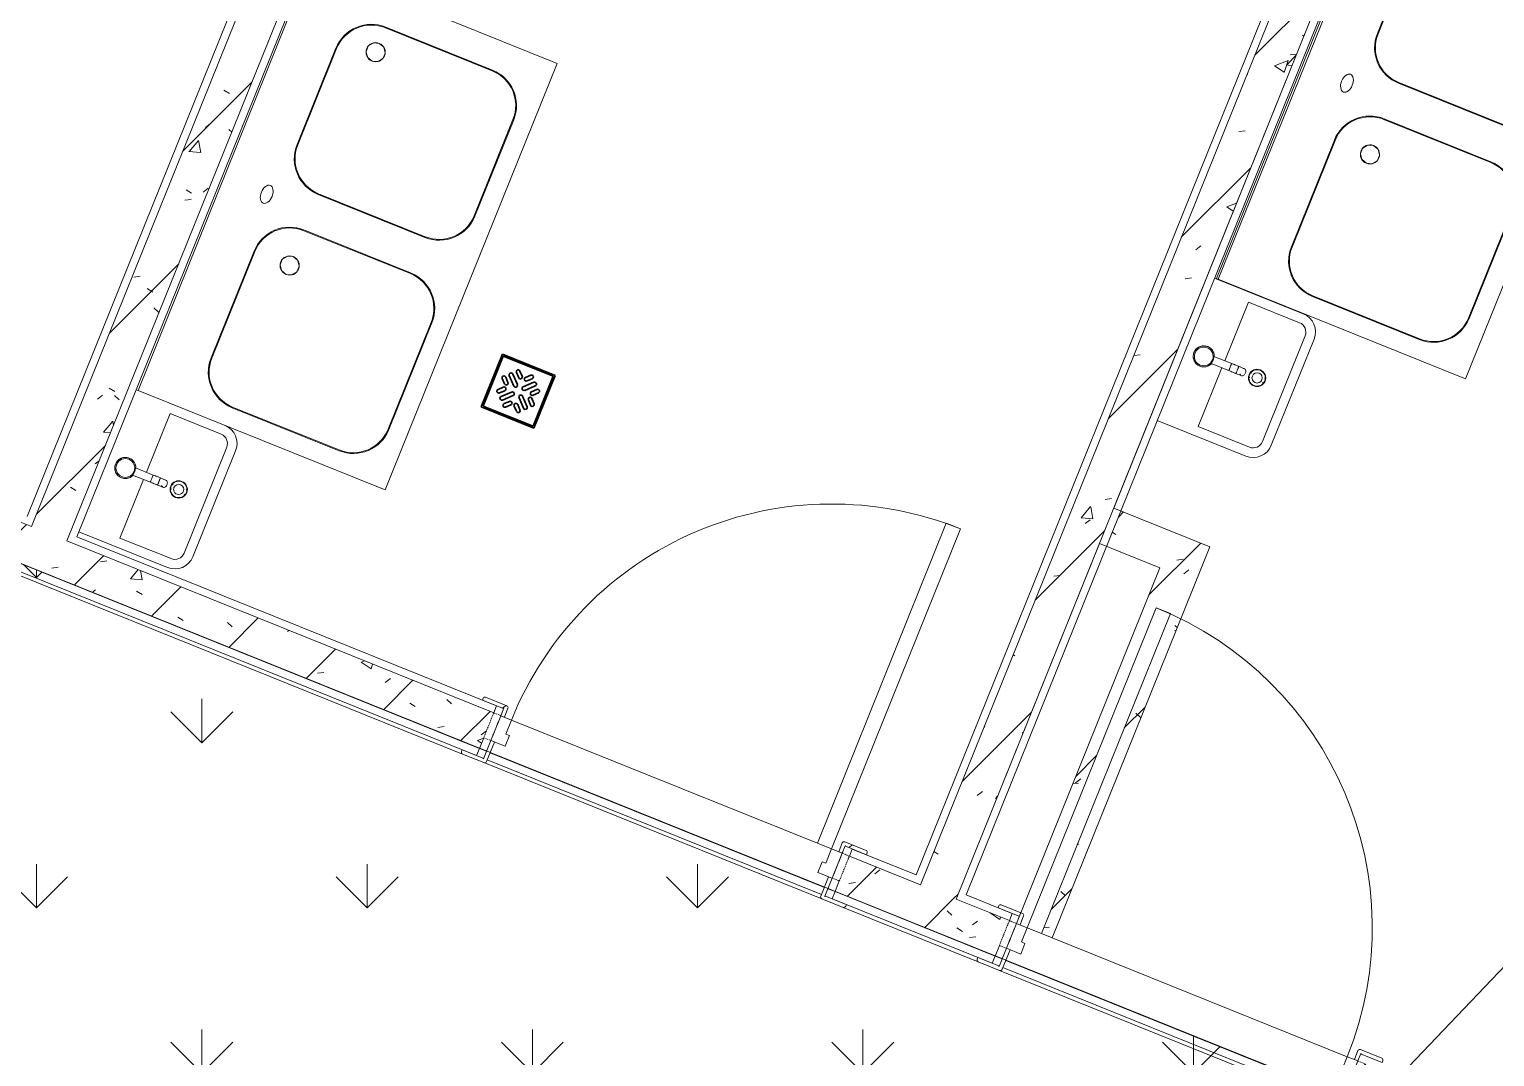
# Model space of a CAD drawing. Header units: millimetres. Extents: x -584918 to 2941280, y 3000189 to 4229862.
# Drawn here: x 214546 to 218368, y 3666660 to 3669340 of the extents above; entities that cross this region are included whole.
import ezdxf

# ---------------------------------------------------------------- set-up
doc = ezdxf.new("R2010")
doc.units = ezdxf.units.MM
doc.linetypes.add('ASVP_Невидимые', pattern=[5, 3, -2])
for name, color, linetype, lineweight in [('Двери', 7, 'Continuous', 0), ('Обобщенные модели', 7, 'Continuous', 0), ('Перекрытие', 7, 'Continuous', 0), ('Сантехника', 7, 'Continuous', 0), ('Стены внутренние', 7, 'Continuous', 0), ('Стены несущие', 7, 'Continuous', 0), ('Стены отделка', 7, 'Continuous', 0), ('экспертиза ДУ пояснения', 6, 'Continuous', 0), ('экспертиза условные обозначения', 1, 'Continuous', 0)]:
    doc.layers.add(name, color=color, linetype=linetype, lineweight=lineweight)
pattern_1 = [(45, (192051.36, 3643581.32), (-141.4214, 141.4214), [])]
pattern_2 = [(50, (192051.36, 3643581.32), (364.368, -31.8783), [38.1, -419.1]), (355, (192051.36, 3643581.3), (-70.486, 382.1133), [30.48, -335.28]), (100.451, (192081.73, 3643578.66), (293.885, 350.2334), [32.38, -356.18]), (46.184, (192051.36, 3643682.9), (542.1585, -84.086), [57.15, -628.65]), (96.636, (192096.54, 3643675.9), (474.805, 494.8554), [48.57, -534.27]), (351.184, (192051.36, 3643682.9), (474.81, 494.85), [45.72, -502.92]), (21, (192102.16, 3643657.52), (303.2285, -204.5305), [38.1, -419.1]), (326, (192102.16, 3643657.5), (123.604, 368.376), [30.48, -335.28]), (71.451, (192127.43, 3643640.47), (426.834, 163.8427), [32.38, -356.18]), (37.5, (192051.36, 3643581.32), (6.17665, 169.11015), [16.764, -314.452, 16.764, -323.596, -336.55]), (37.5, (192051.36, 3643581.32), (6.17665, 169.11015), [-671.576, 16.764, -319.786]), (7.5, (192051.36, 3643581.32), (133.6389, 200.3615), [16.764, -177.292, 16.764, -306.832, -128.27]), (7.5, (192051.36, 3643581.32), (133.6389, 200.3615), [-517.652, 16.764, -111.506]), (327.5, (191938.08, 3643581.32), (271.1818, -11.45836), [16.764, -110.236, 16.764, -379.476, -525.78]), (327.5, (191938.08, 3643581.32), (271.1818, -11.45836), [-523.24, 16.764, -509.016]), (317.5, (191887.28, 3643581.32), (296.2585, 50.8528), [16.764, -148.336, 16.764, -246.38, -373.38]), (317.5, (191887.28, 3643581.32), (296.2585, 50.8528), [-428.244, 16.764, -356.616])]

# ---------------------------------------------------------------- blocks, each defined once
blk = doc.blocks.new('VK_02_Мойка - Рукомойник-V156-АР Этаж 01')
at = {"layer": 'Сантехника', "color": 253, "true_color": 0xaaaaaa}
for p, q in [((-200, 0), (-200, -249)), ((200, -249), (200, 0)), ((-175, -249), (-175, -105)), ((-175, -105), (-9.9, -105)), ((9.9, -105), (175, -105)), ((175, -105), (175, -249)), ((-149, -275), (149, -275)), ((-149, -300), (149, -300))]:
    blk.add_line(p, q, dxfattribs=at)
for centre, radius, start, end in [((-149, -249), 51, 180, 270), ((-149, -249), 26, 180, 270), ((149, -249), 26, 270, 360), ((149, -249), 51, 270, 360)]:
    blk.add_arc(centre, radius, start, end, dxfattribs=at)
blk = doc.blocks.new('МС_03-03_Смеситель_Однокрановый - МС_03-03_Смеситель_Однокрановый-V157-АР Этаж 01')
at = {"layer": 'Сантехника', "color": 253, "true_color": 0xaaaaaa}
for p, q in [((-10, -24.6), (-10, -74.6)), ((10, -74.6), (10, -24.6)), ((-10, -74.6), (-10, -94.6)), ((-10, -74.6), (-10, -80.8)), ((10, -94.6), (10, -74.6)), ((10, -80.8), (10, -74.6)), ((-10, -83.3), (-10, -98.3)), ((-10, -94.6), (-9.9, -94.6)), ((-10, -108.1), (-10, -109.9)), ((10, -98.3), (10, -83.3)), ((10, -109.9), (10, -108.1))]:
    blk.add_line(p, q, dxfattribs=at)
at = {"layer": 'Сантехника', "color": 253, "true_color": 0xaaaaaa, "flags": 128}
for points in [[(-10, -83.3), (-10, -82), (-10, -80.8)], [(-10, -80.8), (-10, -82), (-10, -83.3)], [(9.9, -94.6), (9.5, -94.6), (8.9, -94.6), (8.1, -94.6), (7.1, -94.6), (5.9, -94.6), (4.5, -94.6), (3.1, -94.6), (1.6, -94.6), (0, -94.6), (-1.6, -94.6), (-3.1, -94.6), (-4.5, -94.6), (-5.9, -94.6), (-7.1, -94.6), (-8.1, -94.6), (-8.9, -94.6), (-9.5, -94.6), (-9.9, -94.6), (-10, -94.6)], [(-10, -108.1), (-10, -104.4), (-10, -98.3)], [(-10, -98.3), (-10, -104.4), (-10, -108.1)], [(-7, -104.8), (-8.1, -105.7), (-9.1, -107), (-9.8, -108.4), (-10, -109.9)], [(-10, -109.9), (-9.8, -111.5), (-9.1, -112.9), (-8.1, -114.2), (-6.7, -115.3), (-5, -116.2), (-3.1, -116.8), (-1, -117.2), (1, -117.2), (3.1, -116.8), (5, -116.2), (6.7, -115.3), (8.1, -114.2), (9.1, -112.9), (9.8, -111.5), (10, -109.9)], [(10, -109.9), (9.8, -108.4), (9.1, -107)], [(10, -80.8), (10, -82), (10, -83.3)], [(10, -83.3), (10, -82), (10, -80.8)], [(10, -98.3), (10, -104.4), (10, -108.1)], [(10, -108.1), (10, -104.4), (10, -98.3)]]:
    blk.add_lwpolyline(points, dxfattribs=at)
at = {"layer": 'Сантехника', "color": 253, "true_color": 0xaaaaaa}
for radius, start, end in [(27.5, 360, 180), (27.5, 165, 180), (27.5, 180, 248.3704), (27.5, 180, 198.023), (27.5, 143.312, 156.6878), (24.5, 360, 180), (24.5, 180, 360), (27.5, 101.9769, 138.0229), (27.5, 83.3119, 96.6877), (27.5, 41.9768, 78.0228), (27.5, 23.3117, 36.6875), (27.5, 0, 18.0226), (27.5, 203.3122, 216.688), (27.5, 221.9771, 248.4991), (27.5, 291.6291, 360), (27.5, 291.5009, 318.0232), (27.5, 323.3125, 336.6883), (27.5, 345, 360)]:
    blk.add_arc((0, 0), radius, start, end, dxfattribs=at)
for points, knots in [([(10, -24.6), (9.8, -24.6), (9.5, -24.6), (9, -24.7), (8.6, -24.8), (8.4, -24.9), (8, -25), (7.4, -25.1), (6.7, -25.3), (6.2, -25.4), (5.9, -25.4), (5.4, -25.5), (4.7, -25.6), (3.7, -25.8), (2.6, -25.9), (0.8, -26), (-0.8, -26), (-2.5, -25.9), (-3.5, -25.8), (-4.4, -25.7), (-5, -25.6), (-5.5, -25.5), (-5.9, -25.4), (-6.2, -25.4), (-6.4, -25.3), (-6.6, -25.3), (-7, -25.2), (-7.5, -25.1), (-8, -25), (-8.3, -24.9), (-8.6, -24.8), (-8.8, -24.8), (-9.1, -24.7), (-9.4, -24.6), (-9.7, -24.6), (-9.9, -24.6), (-10, -24.6)], [-1, -1, -1, -1, -0.958333, -0.916667, -0.895833, -0.885417, -0.875, -0.833333, -0.791667, -0.78125, -0.770833, -0.75, -0.708333, -0.666667, -0.611111, -0.555556, -0.444444, -0.388889, -0.333333, -0.305556, -0.277778, -0.25, -0.236111, -0.222222, -0.215278, -0.208333, -0.194444, -0.166667, -0.138889, -0.125, -0.111111, -0.097222, -0.083333, -0.055556, -0.027778, 0, 0, 0, 0]), ([(-9.9, -74.6), (-9.8, -74.6), (-9.5, -74.5), (-8.9, -74.5), (-8.1, -74.4), (-7.1, -74.4), (-5.5, -74.3), (-2.2, -74.2), (3.3, -74.2), (7.7, -74.4), (9.4, -74.5), (9.8, -74.6), (9.9, -74.6)], [0.05, 0.05, 0.05, 0.05, 0.1, 0.15, 0.2, 0.25, 0.3, 0.4, 0.6, 0.8, 0.9, 0.95, 0.95, 0.95, 0.95])]:
    blk.add_open_spline(points, degree=3, knots=knots, dxfattribs=at)
blk = doc.blocks.new('МС_03-04_Сифон_Бутылочный - Для умывальника_Гофрированный выпуск_DN1-V158-АР Этаж 01')
at = {"layer": 'Сантехника', "color": 253, "true_color": 0xaaaaaa}
for radius, start, end in [(22.5, 0, 180), (22.5, 180, 0), (21.5, 0, 180), (21.5, 180, 0), (20, 158.285, 164.9916), (13.3, 0, 180), (13.3, 180, 0), (20, 15.0084, 21.715), (20, 196.833, 201.715), (20, 338.285, 344.9916)]:
    blk.add_arc((0, 0), radius, start, end, dxfattribs=at)
blk = doc.blocks.new('VK_02_Мойка - Рукомойник-V159-АР Этаж 01')
at = {"layer": 'Сантехника', "color": 253, "true_color": 0xaaaaaa}
for p, q in [((-200, 0), (-200, -249)), ((-175, -249), (-175, -105)), ((-175, -105), (-9.9, -105)), ((9.9, -105), (175, -105)), ((175, -105), (175, -249)), ((-149, -275), (149, -275)), ((-149, -300), (149, -300))]:
    blk.add_line(p, q, dxfattribs=at)
for centre, radius, start, end in [((-149, -249), 51, 180, 270), ((-149, -249), 26, 180, 270), ((149, -249), 26, 270, 360), ((149, -249), 51, 270, 360)]:
    blk.add_arc(centre, radius, start, end, dxfattribs=at)
blk = doc.blocks.new('МС_03-03_Смеситель_Однокрановый - МС_03-03_Смеситель_Однокрановый-V160-АР Этаж 01')
at = {"layer": 'Сантехника', "color": 253, "true_color": 0xaaaaaa}
for p, q in [((-10, -24.6), (-10, -74.6)), ((10, -74.6), (10, -24.6)), ((-10, -74.6), (-10, -94.6)), ((-10, -74.6), (-10, -80.8)), ((10, -94.6), (10, -74.6)), ((10, -80.8), (10, -74.6)), ((-10, -83.3), (-10, -98.3)), ((-10, -94.6), (-9.9, -94.6)), ((-10, -108.1), (-10, -109.9)), ((10, -98.3), (10, -83.3)), ((10, -109.9), (10, -108.1))]:
    blk.add_line(p, q, dxfattribs=at)
at = {"layer": 'Сантехника', "color": 253, "true_color": 0xaaaaaa, "flags": 128}
for points in [[(-10, -83.3), (-10, -82), (-10, -80.8)], [(-10, -80.8), (-10, -82), (-10, -83.3)], [(9.9, -94.6), (9.5, -94.6), (8.9, -94.6), (8.1, -94.6), (7.1, -94.6), (5.9, -94.6), (4.5, -94.6), (3.1, -94.6), (1.6, -94.6), (0, -94.6), (-1.6, -94.6), (-3.1, -94.6), (-4.5, -94.6), (-5.9, -94.6), (-7.1, -94.6), (-8.1, -94.6), (-8.9, -94.6), (-9.5, -94.6), (-9.9, -94.6), (-10, -94.6)], [(-10, -108.1), (-10, -104.4), (-10, -98.3)], [(-10, -98.3), (-10, -104.4), (-10, -108.1)], [(-7, -104.8), (-8.1, -105.7), (-9.1, -107), (-9.8, -108.4), (-10, -109.9)], [(-10, -109.9), (-9.8, -111.5), (-9.1, -112.9), (-8.1, -114.2), (-6.7, -115.3), (-5, -116.2), (-3.1, -116.8), (-1, -117.2), (1, -117.2), (3.1, -116.8), (5, -116.2), (6.7, -115.3), (8.1, -114.2), (9.1, -112.9), (9.8, -111.5), (10, -109.9)], [(10, -109.9), (9.8, -108.4), (9.1, -107)], [(10, -80.8), (10, -82), (10, -83.3)], [(10, -83.3), (10, -82), (10, -80.8)], [(10, -98.3), (10, -104.4), (10, -108.1)], [(10, -108.1), (10, -104.4), (10, -98.3)]]:
    blk.add_lwpolyline(points, dxfattribs=at)
at = {"layer": 'Сантехника', "color": 253, "true_color": 0xaaaaaa}
for radius, start, end in [(27.5, 360, 180), (27.5, 165, 180), (27.5, 180, 248.3704), (27.5, 180, 198.023), (27.5, 143.312, 156.6878), (24.5, 360, 180), (24.5, 180, 360), (27.5, 101.9769, 138.0229), (27.5, 83.3119, 96.6877), (27.5, 41.9768, 78.0228), (27.5, 23.3117, 36.6875), (27.5, 0, 18.0226), (27.5, 203.3122, 216.688), (27.5, 221.9771, 248.4991), (27.5, 291.6291, 360), (27.5, 291.5009, 318.0232), (27.5, 323.3125, 336.6883), (27.5, 345, 360)]:
    blk.add_arc((0, 0), radius, start, end, dxfattribs=at)
for points, knots in [([(10, -24.6), (9.8, -24.6), (9.5, -24.6), (9, -24.7), (8.6, -24.8), (8.4, -24.9), (8, -25), (7.4, -25.1), (6.7, -25.3), (6.2, -25.4), (5.9, -25.4), (5.4, -25.5), (4.7, -25.6), (3.7, -25.8), (2.6, -25.9), (0.8, -26), (-0.8, -26), (-2.5, -25.9), (-3.5, -25.8), (-4.4, -25.7), (-5, -25.6), (-5.5, -25.5), (-5.9, -25.4), (-6.2, -25.4), (-6.4, -25.3), (-6.6, -25.3), (-7, -25.2), (-7.5, -25.1), (-8, -25), (-8.3, -24.9), (-8.6, -24.8), (-8.8, -24.8), (-9.1, -24.7), (-9.4, -24.6), (-9.7, -24.6), (-9.9, -24.6), (-10, -24.6)], [-1, -1, -1, -1, -0.958333, -0.916667, -0.895833, -0.885417, -0.875, -0.833333, -0.791667, -0.78125, -0.770833, -0.75, -0.708333, -0.666667, -0.611111, -0.555556, -0.444444, -0.388889, -0.333333, -0.305556, -0.277778, -0.25, -0.236111, -0.222222, -0.215278, -0.208333, -0.194444, -0.166667, -0.138889, -0.125, -0.111111, -0.097222, -0.083333, -0.055556, -0.027778, 0, 0, 0, 0]), ([(-9.9, -74.6), (-9.8, -74.6), (-9.5, -74.5), (-8.9, -74.5), (-8.1, -74.4), (-7.1, -74.4), (-5.5, -74.3), (-2.2, -74.2), (3.3, -74.2), (7.7, -74.4), (9.4, -74.5), (9.8, -74.6), (9.9, -74.6)], [0.05, 0.05, 0.05, 0.05, 0.1, 0.15, 0.2, 0.25, 0.3, 0.4, 0.6, 0.8, 0.9, 0.95, 0.95, 0.95, 0.95])]:
    blk.add_open_spline(points, degree=3, knots=knots, dxfattribs=at)
blk = doc.blocks.new('МС_03-04_Сифон_Бутылочный - Для умывальника_Гофрированный выпуск_DN1-V161-АР Этаж 01')
at = {"layer": 'Сантехника', "color": 253, "true_color": 0xaaaaaa}
for radius, start, end in [(22.5, 0, 180), (22.5, 180, 0), (21.5, 36, 180), (21.5, 180, 0), (20, 158.285, 164.9916), (13.3, 45, 180), (13.3, 180, 0), (13.3, 0, 41.5628), (21.5, 0, 33.8978), (20, 15.0084, 21.715), (20, 195.0084, 201.715), (20, 338.285, 344.9916)]:
    blk.add_arc((0, 0), radius, start, end, dxfattribs=at)
blk = doc.blocks.new('VM_Ванная моечная 2-секционная - ГхШ 700х1200-V184-АР Этаж 01')
at = {"layer": 'Сантехника'}
for p, q in [((-600, 0), (600, 0)), ((-600, -5), (-600, 0)), ((600, 0), (600, -5)), ((-600, -5), (-600, -700)), ((-600, -5), (600, -5)), ((600, -700), (600, -5)), ((-450, -150), (-150, -150)), ((-450, -152), (-150, -152)), ((150, -150), (420.7, -150)), ((150, -152), (420.7, -152)), ((-550, -550), (-550, -250)), ((-548, -550), (-548, -250)), ((-52, -250), (-52, -550)), ((-50, -250), (-50, -550)), ((50, -550), (50, -250)), ((52, -550), (52, -250)), ((518.7, -250), (518.7, -550)), ((520.7, -250), (520.7, -550)), ((-150, -648), (-450, -648)), ((420.7, -648), (150, -648)), ((-150, -650), (-450, -650)), ((420.7, -650), (150, -650)), ((-600, -700), (600, -700))]:
    blk.add_line(p, q, dxfattribs=at)
at = {"layer": 'Сантехника', "color": 253, "true_color": 0xaaaaaa}
for p, q in [((-169.6, -234.9), (-158.2, -226.6)), ((-157.4, -226.2), (-142.6, -226.2)), ((-141.8, -226.6), (-130.4, -234.9)), ((430.8, -234.5), (441.8, -226.6)), ((442.6, -226.2), (457.4, -226.2)), ((458.2, -226.6), (469.6, -234.9)), ((-175, -250), (-170.4, -235.9)), ((-170.4, -264.1), (-175, -250)), ((-158.2, -273.4), (-169.6, -265.1)), ((-130.4, -265.1), (-141.8, -273.4)), ((-129.6, -235.9), (-125, -250)), ((-125, -250), (-129.6, -264.1)), ((425, -250), (429.6, -235.9)), ((429.6, -264.1), (425, -250)), ((441.8, -273.4), (430.4, -265.1)), ((469.6, -265.1), (458.2, -273.4)), ((470.4, -235.9), (475, -250)), ((475, -250), (470.4, -264.1)), ((-142.6, -273.8), (-157.4, -273.8)), ((457.4, -273.8), (442.6, -273.8))]:
    blk.add_line(p, q, dxfattribs=at)
at = {"layer": 'Сантехника', "flags": 128}
for points in [[(-25, -125), (-24.5, -122.1), (-23.1, -119.3), (-20.8, -116.7), (-17.7, -114.4), (-13.9, -112.5), (-9.6, -111.1), (-4.9, -110.3), (0, -110), (4.9, -110.3), (9.6, -111.1), (13.9, -112.5), (17.7, -114.4), (20.8, -116.7), (23.1, -119.3), (24.5, -122.1), (25, -125)], [(25, -125), (24.5, -127.9), (23.1, -130.7), (20.8, -133.3), (17.7, -135.6), (13.9, -137.5), (9.6, -138.9), (4.9, -139.7), (0, -140), (-4.9, -139.7), (-9.6, -138.9), (-13.9, -137.5), (-17.7, -135.6), (-20.8, -133.3), (-23.1, -130.7), (-24.5, -127.9), (-25, -125)]]:
    blk.add_lwpolyline(points, dxfattribs=at)
at = {"layer": 'Сантехника'}
for centre, radius, start, end in [((-450, -250), 100, 90, 180), ((-450, -250), 98, 90, 180), ((-150, -250), 100, 360, 90), ((-150, -250), 98, 0, 90), ((150, -250), 100, 90, 180), ((150, -250), 98, 90, 180), ((420.7, -250), 100, 0, 90), ((420.7, -250), 98, 0, 90), ((-150, -250), 25, 0, 180), ((450, -250), 25, 0, 180), ((-150, -250), 25, 180, 360), ((450, -250), 25, 180, 360), ((-450, -550), 100, 180, 270), ((-450, -550), 98, 180, 270), ((-150, -550), 98, 270, 0), ((-150, -550), 100, 270, 0), ((150, -550), 100, 180, 270), ((150, -550), 98, 180, 270), ((420.7, -550), 100, 270, 0), ((420.7, -550), 98, 270, 0)]:
    blk.add_arc(centre, radius, start, end, dxfattribs=at)
blk = doc.blocks.new('VM_Ванная моечная 2-секционная - ГхШ 700х1200-V185-АР Этаж 01')
at = {"layer": 'Сантехника'}
for p, q in [((-600, -5), (-600, 0)), ((600, 0), (600, -5)), ((-600, -5), (-600, -700)), ((-600, -5), (600, -5)), ((600, -700), (600, -5)), ((-450, -150), (-150, -150)), ((-450, -152), (-150, -152)), ((150, -150), (420.7, -150)), ((150, -152), (420.7, -152)), ((-550, -550), (-550, -250)), ((-548, -550), (-548, -250)), ((-52, -250), (-52, -550)), ((-50, -250), (-50, -550)), ((50, -550), (50, -250)), ((52, -550), (52, -250)), ((518.7, -250), (518.7, -550)), ((520.7, -250), (520.7, -550)), ((-150, -648), (-450, -648)), ((420.7, -648), (150, -648)), ((-150, -650), (-450, -650)), ((420.7, -650), (150, -650)), ((-600, -700), (600, -700))]:
    blk.add_line(p, q, dxfattribs=at)
at = {"layer": 'Сантехника', "color": 253, "true_color": 0xaaaaaa}
for p, q in [((-169.6, -234.9), (-158.2, -226.6)), ((-157.4, -226.2), (-142.6, -226.2)), ((-141.8, -226.6), (-130.4, -234.9)), ((430.4, -234.9), (441.8, -226.6)), ((442.6, -226.2), (457.4, -226.2)), ((458.2, -226.6), (469.6, -234.9)), ((-175, -250), (-170.4, -235.9)), ((-170.4, -264.1), (-175, -250)), ((-158.2, -273.4), (-169.6, -265.1)), ((-130.4, -265.1), (-141.8, -273.4)), ((-129.6, -235.9), (-125, -250)), ((-125, -250), (-129.6, -264.1)), ((425, -250), (429.6, -235.9)), ((429.6, -264.1), (425, -250)), ((441.8, -273.4), (430.4, -265.1)), ((469.6, -265.1), (458.2, -273.4)), ((470.4, -235.9), (475, -250)), ((475, -250), (470.4, -264.1)), ((-142.6, -273.8), (-157.4, -273.8)), ((457.4, -273.8), (442.6, -273.8))]:
    blk.add_line(p, q, dxfattribs=at)
at = {"layer": 'Сантехника', "flags": 128}
for points in [[(-25, -125), (-24.5, -122.1), (-23.1, -119.3), (-20.8, -116.7), (-17.7, -114.4), (-13.9, -112.5), (-9.6, -111.1), (-4.9, -110.3), (0, -110), (4.9, -110.3), (9.6, -111.1), (13.9, -112.5), (17.7, -114.4), (20.8, -116.7), (23.1, -119.3), (24.5, -122.1), (25, -125)], [(25, -125), (24.5, -127.9), (23.1, -130.7), (20.8, -133.3), (17.7, -135.6), (13.9, -137.5), (9.6, -138.9), (4.9, -139.7), (0, -140), (-4.9, -139.7), (-9.6, -138.9), (-13.9, -137.5), (-17.7, -135.6), (-20.8, -133.3), (-23.1, -130.7), (-24.5, -127.9), (-25, -125)]]:
    blk.add_lwpolyline(points, dxfattribs=at)
at = {"layer": 'Сантехника'}
for centre, radius, start, end in [((-450, -250), 100, 90, 180), ((-450, -250), 98, 90, 180), ((-150, -250), 100, 360, 90), ((-150, -250), 98, 0, 90), ((150, -250), 100, 90, 180), ((150, -250), 98, 90, 180), ((420.7, -250), 100, 0, 90), ((420.7, -250), 98, 0, 90), ((-150, -250), 25, 0, 180), ((450, -250), 25, 0, 180), ((-150, -250), 25, 180, 360), ((450, -250), 25, 180, 360), ((-450, -550), 100, 180, 270), ((-450, -550), 98, 180, 270), ((-150, -550), 98, 270, 0), ((-150, -550), 100, 270, 0), ((150, -550), 100, 180, 270), ((150, -550), 98, 180, 270), ((420.7, -550), 100, 270, 0), ((420.7, -550), 98, 270, 0)]:
    blk.add_arc(centre, radius, start, end, dxfattribs=at)
blk = doc.blocks.new('ADSK_Трап_ПП_Вертикальный - DN50-V195-АР Этаж 01')
at = {"layer": 'Сантехника', "lineweight": 30}
for p, q in [((74, 74), (-74, 74)), ((-74, 74), (-74, -74)), ((-70, 70), (70, 70)), ((-70, -70), (-70, 70)), ((-22.4, 43.4), (-11.8, 32.8)), ((-15.4, 50.5), (-4.7, 39.9)), ((14.9, 51), (4.3, 40.4)), ((22, 43.9), (11.4, 33.3)), ((70, 70), (70, -70)), ((74, -74), (74, 74)), ((-51, 14.9), (-40.4, 4.3)), ((-43.9, 22), (-33.3, 11.4)), ((-15.5, 8), (-36.7, 29.2)), ((-8.4, 15), (-29.6, 36.2)), ((8, 15.5), (29.2, 36.7)), ((15, 8.4), (36.2, 29.6)), ((43.4, 22.4), (32.8, 11.8)), ((50.5, 15.4), (39.9, 4.7)), ((-50.5, -15.4), (-39.9, -4.7)), ((-43.4, -22.4), (-32.8, -11.8)), ((-15, -8.4), (-36.2, -29.6)), ((-8, -15.5), (-29.2, -36.7)), ((-22, -43.9), (-11.4, -33.3)), ((8.4, -15), (29.6, -36.2)), ((22.4, -43.4), (11.8, -32.8)), ((15.5, -8), (36.7, -29.2)), ((43.9, -22), (33.3, -11.4)), ((51, -14.9), (40.4, -4.3)), ((-74, -74), (74, -74)), ((70, -70), (-70, -70)), ((-14.9, -51), (-4.3, -40.4)), ((15.4, -50.5), (4.7, -39.9))]:
    blk.add_line(p, q, dxfattribs=at)
for centre, radius, start, end in [((-18.9, 47), 5, 45, 225), ((-8.3, 36.4), 5, 225, 45), ((7.8, 36.8), 5, 135, 315), ((18.4, 47.4), 5, 315, 135), ((-47.4, 18.4), 5, 45, 225), ((-36.8, 7.8), 5, 225, 45), ((-33.2, 32.7), 4.99, 45, 225), ((-12, 11.5), 4.99, 225, 45), ((11.5, 12), 4.99, 135, 315), ((32.7, 33.2), 4.99, 315, 135), ((36.4, 8.3), 5, 135, 315), ((47, 18.9), 5, 315, 135), ((-47, -18.9), 5, 135, 315), ((-36.4, -8.3), 5, 315, 135), ((-32.7, -33.2), 4.99, 135, 315), ((-11.5, -12), 4.99, 315, 135), ((-7.8, -36.8), 5, 315, 135), ((8.3, -36.4), 5, 45, 225), ((12, -11.5), 4.99, 45, 225), ((33.2, -32.7), 4.99, 225, 45), ((36.8, -7.8), 5, 45, 225), ((47.4, -18.4), 5, 225, 45), ((-18.4, -47.4), 5, 135, 315), ((18.9, -47), 5, 225, 45)]:
    blk.add_arc(centre, radius, start, end, dxfattribs=at)
blk = doc.blocks.new('ВК_Домодедово_rvt-1-АР Этаж 01')
at = {"layer": 'Сантехника', "color": 253, "lineweight": 9, "true_color": 0xaaaaaa}
for name, p, rotation in [('VM_Ванная моечная 2-секционная - ГхШ 700х1200-V184-АР Этаж 01', (25815.4, 25665.1), 68.05130091645731), ('VM_Ванная моечная 2-секционная - ГхШ 700х1200-V185-АР Этаж 01', (22997.8, 25375.2), 68.05130091645731), ('VK_02_Мойка - Рукомойник-V156-АР Этаж 01', (25511.4, 24924.2), 68.05130091645765), ('МС_03-03_Смеситель_Однокрановый - МС_03-03_Смеситель_Однокрановый-V157-АР Этаж 01', (25557.8, 24905.5), 68.05130091645765), ('ADSK_Трап_ПП_Вертикальный - DN50-V195-АР Этаж 01', (23769.7, 24814.8), 338.0499999999996), ('МС_03-04_Сифон_Бутылочный - Для умывальника_Гофрированный выпуск_DN1-V158-АР Этаж 01', (25696.9, 24849.4), 158.0513009164576), ('VK_02_Мойка - Рукомойник-V159-АР Этаж 01', (22698.8, 24633.2), 68.05130091645765), ('МС_03-03_Смеситель_Однокрановый - МС_03-03_Смеситель_Однокрановый-V160-АР Этаж 01', (22745.1, 24614.5), 68.05130091645765), ('МС_03-04_Сифон_Бутылочный - Для умывальника_Гофрированный выпуск_DN1-V161-АР Этаж 01', (22884.3, 24558.5), 158.0513009164576)]:
    blk.add_blockref(name, p, dxfattribs=dict(at, rotation=rotation))
blk = doc.blocks.new('ASVP_ДверьДеревянная_1 полотно - Входная_внутр_ 900х2000h_полотно_ Г Л _850 в свету_-7521735-АР Этаж 01')
at = {"layer": 'Двери', "lineweight": 18}
for p, q in [((450, 950), (410, 950)), ((410, 950), (410, 50)), ((450, 50), (450, 950)), ((-450, 50), (-480, 50)), ((-480, 50), (-480, -20)), ((-450, 10), (-450, 50)), ((410, 50), (450, 50)), ((480, 50), (450, 50)), ((450, 50), (450, 10)), ((480, -20), (480, 50)), ((-440, 10), (-450, 10)), ((-440, -20), (-440, 10)), ((450, 10), (440, 10)), ((440, 10), (440, -20)), ((-480, -20), (-440, -20)), ((440, -20), (480, -20))]:
    blk.add_line(p, q, dxfattribs=at)
at = {"layer": 'Двери', "linetype": 'ASVP_Невидимые', "lineweight": 18}
for p, q in [((-480, 50), (-500, 50)), ((-500, 50), (-500, -20)), ((-480, -20), (-480, 50)), ((500, 50), (480, 50)), ((480, 50), (480, -20)), ((500, -20), (500, 50)), ((-500, -20), (-480, -20)), ((480, -20), (500, -20))]:
    blk.add_line(p, q, dxfattribs=at)
at = {"layer": 'Двери'}
blk.add_arc((450, 50), 900, 90, 180, dxfattribs=at)
blk = doc.blocks.new('ASVP_НАЛИЧНИК МДФ_Двери - Наличник дверной МДФ-V44-АР Этаж 01')
at = {"layer": 'Обобщенные модели'}
for p, q in [((-480, 50), (-480, -1)), ((-470, -5), (-470, 50)), ((470, 50), (470, -5)), ((480, -1), (480, 50)), ((-481, 0), (-540, 0)), ((-540, 0), (-540, -5)), ((-481, -1), (-481, 0)), ((540, 0), (481, 0)), ((481, 0), (481, -1)), ((540, -5), (540, 0)), ((-535, -10), (-475, -10)), ((-480, -1), (-481, -1)), ((475, -10), (535, -10)), ((481, -1), (480, -1))]:
    blk.add_line(p, q, dxfattribs=at)
for centre, start, end in [((-535, -5), 180, 270), ((-475, -5), 270, 360), ((475, -5), 180, 270), ((535, -5), 270, 360)]:
    blk.add_arc(centre, 5, start, end, dxfattribs=at)
blk = doc.blocks.new('ASVP_НАЛИЧНИК МДФ_Двери - Наличник дверной МДФ-V45-АР Этаж 01')
at = {"layer": 'Обобщенные модели'}
h = blk.add_hatch(dxfattribs=at)
h.set_pattern_fill('FP_21', color=256, style=0, pattern_type=2)
h.set_pattern_definition([(58.819, (13527.38, 30669.885), (-847.5705, -1239.66265), [208.25, -1874.25]), (48.514, (13248.89, 30692.37), (230.6314, 541.9913), [465.661, -465.661]), (40.384, (13171.05, 30885.53), (616.941, 697.6711), [263.418, -1053.671])])
h.paths.add_polyline_path([(-540, 0), (-540, -5), (-538.5, -8.5), (-535, -10), (-475, -10), (-471.5, -8.5), (-470, -4.8), (-470, 20), (-480, 20), (-481, 0), (-539, 0)])
h.paths.add_polyline_path([(470, 20), (470, -5), (471.5, -8.5), (475, -10), (535, -10), (538.5, -8.5), (540, -5), (540, 0), (480, -1), (480, 20), (471.5, 20)])
for p, q in [((-481, 0), (-540, 0)), ((-540, 0), (-540, -5)), ((-481, -1), (-481, 0)), ((-480, 20), (-480, -1)), ((-470, -5), (-470, 20)), ((470, 20), (470, -5)), ((480, -1), (480, 20)), ((540, 0), (481, 0)), ((481, 0), (481, -1)), ((-535, -10), (-475, -10)), ((-480, -1), (-481, -1)), ((475, -10), (535, -10)), ((481, -1), (480, -1)), ((540, -5), (540, 0))]:
    blk.add_line(p, q, dxfattribs=at)
for centre, start, end in [((-535, -5), 180, 270), ((-475, -5), 270, 360), ((475, -5), 180, 270), ((535, -5), 270, 360)]:
    blk.add_arc(centre, 5, start, end, dxfattribs=at)
blk = doc.blocks.new('ASVP_ДверьДеревянная_1 полотно - Входная_внутр_ 900х2000h_полотно_ Г Пр _850 в свету_-7521734-АР Этаж 01')
at = {"layer": 'Двери', "lineweight": 18}
for p, q in [((-450, 950), (-410, 950)), ((-450, 50), (-450, 950)), ((-410, 950), (-410, 50)), ((-480, 50), (-450, 50)), ((-480, -20), (-480, 50)), ((-410, 50), (-450, 50)), ((-450, 50), (-450, 10)), ((450, 50), (480, 50)), ((450, 10), (450, 50)), ((480, 50), (480, -20)), ((-450, 10), (-440, 10)), ((-440, 10), (-440, -20)), ((440, 10), (450, 10)), ((440, -20), (440, 10)), ((-440, -20), (-480, -20)), ((480, -20), (440, -20))]:
    blk.add_line(p, q, dxfattribs=at)
at = {"layer": 'Двери', "linetype": 'ASVP_Невидимые', "lineweight": 18}
for p, q in [((-500, 50), (-480, 50)), ((-500, -20), (-500, 50)), ((-480, 50), (-480, -20)), ((480, 50), (500, 50)), ((480, -20), (480, 50)), ((500, 50), (500, -20)), ((-480, -20), (-500, -20)), ((500, -20), (480, -20))]:
    blk.add_line(p, q, dxfattribs=at)
at = {"layer": 'Двери'}
blk.add_arc((-450, 50), 900, 0, 90, dxfattribs=at)
blk = doc.blocks.new('ASVP_НАЛИЧНИК МДФ_Двери - Наличник дверной МДФ-V52-АР Этаж 01')
at = {"layer": 'Обобщенные модели'}
for p, q in [((-480, 50), (-480, -1)), ((-470, -5), (-470, 50)), ((470, 50), (470, -5)), ((480, -1), (480, 50)), ((-481, 0), (-540, 0)), ((-540, 0), (-540, -5)), ((-481, -1), (-481, 0)), ((540, 0), (481, 0)), ((481, 0), (481, -1)), ((540, -5), (540, 0)), ((-535, -10), (-475, -10)), ((-480, -1), (-481, -1)), ((475, -10), (535, -10)), ((481, -1), (480, -1))]:
    blk.add_line(p, q, dxfattribs=at)
for centre, start, end in [((-535, -5), 180, 270), ((-475, -5), 270, 360), ((475, -5), 180, 270), ((535, -5), 270, 360)]:
    blk.add_arc(centre, 5, start, end, dxfattribs=at)
blk = doc.blocks.new('ASVP_НАЛИЧНИК МДФ_Двери - Наличник дверной МДФ-V53-АР Этаж 01')
at = {"layer": 'Обобщенные модели'}
h = blk.add_hatch(dxfattribs=at)
h.set_pattern_fill('FP_25', color=256, style=0, pattern_type=2)
h.set_pattern_definition([(58.819, (14977.38, 30669.885), (-847.5705, -1239.66265), [208.25, -1874.25]), (48.514, (14698.89, 30692.37), (230.6314, 541.9913), [465.661, -465.661]), (40.384, (14621.05, 30885.53), (616.941, 697.6711), [263.418, -1053.671])])
h.paths.add_polyline_path([(-540, 0), (-540, -5), (-538.5, -8.5), (-535, -10), (-475, -10), (-471.5, -8.5), (-470, -4.8), (-470, 20), (-480, 20), (-481, 0), (-539, 0)])
h.paths.add_polyline_path([(481, 0), (480, -10), (535, -10), (538.5, -8.5), (540, -5), (540, 0), (487, 0)])
for p, q in [((-481, 0), (-540, 0)), ((-540, 0), (-540, -5)), ((-481, -1), (-481, 0)), ((-480, 20), (-480, -1)), ((-470, -5), (-470, 20)), ((470, 20), (470, -5)), ((480, -1), (480, 20)), ((540, 0), (481, 0)), ((481, 0), (481, -1)), ((540, -5), (540, 0)), ((-535, -10), (-475, -10)), ((-480, -1), (-481, -1)), ((475, -10), (535, -10)), ((481, -1), (480, -1))]:
    blk.add_line(p, q, dxfattribs=at)
for centre, start, end in [((-535, -5), 180, 270), ((-475, -5), 270, 360), ((475, -5), 180, 270), ((535, -5), 270, 360)]:
    blk.add_arc(centre, 5, start, end, dxfattribs=at)

msp = doc.modelspace()

# ---------------------------------------------------------------- hatches: boundary and pattern name
at = {"layer": 'Стены внутренние'}
h = msp.add_hatch(dxfattribs=at)
h.set_pattern_fill('FP_1', color=256, style=0, pattern_type=2)
h.set_pattern_definition(pattern_1)
h.paths.add_polyline_path([(214644.277, 3668005.371), (216027.249, 3671437.191), (215934.497, 3671474.569), (214551.525, 3668042.749)])
h = msp.add_hatch(dxfattribs=at)
h.set_pattern_fill('FP_2', color=256, style=0, pattern_type=2)
h.set_pattern_definition(pattern_2)
h.paths.add_polyline_path([(214644.277, 3668005.371), (216027.249, 3671437.191), (215934.497, 3671474.569), (214551.525, 3668042.749)])
h = msp.add_hatch(dxfattribs=at)
h.set_pattern_fill('FP_1', color=256, style=0, pattern_type=2)
h.set_pattern_definition(pattern_1)
h.paths.add_polyline_path([(216963.074, 3667070.93), (218346.046, 3670502.75), (218253.294, 3670540.128), (216870.322, 3667108.308), (216949.087, 3667076.567)])
h = msp.add_hatch(dxfattribs=at)
h.set_pattern_fill('FP_2', color=256, style=0, pattern_type=2)
h.set_pattern_definition(pattern_2)
h.paths.add_polyline_path([(216963.074, 3667070.93), (218346.046, 3670502.75), (218253.294, 3670540.128), (216870.322, 3667108.308), (216949.087, 3667076.567)])
h = msp.add_hatch(dxfattribs=at)
h.set_pattern_fill('FP_1', color=256, style=0, pattern_type=2)
h.set_pattern_definition(pattern_1)
h.paths.add_polyline_path([(218224.223, 3666454.892), (218261.601, 3666547.644), (218029.721, 3666641.088), (217992.343, 3666548.336), (218205.673, 3666462.367)])
h.paths.add_polyline_path([(217064.824, 3666922.112), (217102.202, 3667014.864), (216684.818, 3667183.063), (216647.441, 3667090.311), (217057.349, 3666925.125)])
h.paths.add_polyline_path([(215719.922, 3667464.088), (215757.3, 3667556.84), (213995.014, 3668267.014), (213957.636, 3668174.263), (215379.696, 3667601.193)])
h.paths.add_polyline_path([(213030.117, 3668548.039), (213067.495, 3668640.791), (212325.48, 3668939.812), (212288.102, 3668847.06), (213022.642, 3668551.051)])
h = msp.add_hatch(dxfattribs=at)
h.set_pattern_fill('FP_2', color=256, style=0, pattern_type=2)
h.set_pattern_definition(pattern_2)
h.paths.add_polyline_path([(218224.223, 3666454.892), (218261.601, 3666547.644), (218029.721, 3666641.088), (217992.343, 3666548.336), (218205.673, 3666462.367)])
h.paths.add_polyline_path([(217064.824, 3666922.112), (217102.202, 3667014.864), (216684.818, 3667183.063), (216647.441, 3667090.311), (217057.349, 3666925.125)])
h.paths.add_polyline_path([(215719.922, 3667464.088), (215757.3, 3667556.84), (213995.014, 3668267.014), (213957.636, 3668174.263), (215379.696, 3667601.193)])
h.paths.add_polyline_path([(213030.117, 3668548.039), (213067.495, 3668640.791), (212325.48, 3668939.812), (212288.102, 3668847.06), (213022.642, 3668551.051)])
h = msp.add_hatch(dxfattribs=at)
h.set_pattern_fill('FP_1', color=256, style=0, pattern_type=2)
h.set_pattern_definition(pattern_1)
h.paths.add_polyline_path([(217494.529, 3667934.907), (217531.906, 3668027.659), (217392.778, 3668083.726), (217355.401, 3667990.974), (217374.228, 3667983.387)])
h = msp.add_hatch(dxfattribs=at)
h.set_pattern_fill('FP_2', color=256, style=0, pattern_type=2)
h.set_pattern_definition(pattern_2)
h.paths.add_polyline_path([(217494.529, 3667934.907), (217531.906, 3668027.659), (217392.778, 3668083.726), (217355.401, 3667990.974), (217374.228, 3667983.387)])
h = msp.add_hatch(dxfattribs=at)
h.set_pattern_fill('FP_1', color=256, style=0, pattern_type=2)
h.set_pattern_definition(pattern_1)
h.paths.add_polyline_path([(217213.504, 3666970.011), (217624.658, 3667990.282), (217531.906, 3668027.659), (217120.752, 3667007.388), (217148.913, 3666997.006), (217484.977, 3667830.942), (217522.077, 3667815.991), (217185.679, 3666981.224)])
h = msp.add_hatch(dxfattribs=at)
h.set_pattern_fill('FP_2', color=256, style=0, pattern_type=2)
h.set_pattern_definition(pattern_2)
h.paths.add_polyline_path([(217213.504, 3666970.011), (217624.658, 3667990.282), (217531.906, 3668027.659), (217120.752, 3667007.388), (217148.913, 3666997.006), (217484.977, 3667830.942), (217522.077, 3667815.991), (217185.679, 3666981.224)])
at = {"layer": 'экспертиза условные обозначения'}
h = msp.add_hatch(dxfattribs=at)
h.set_pattern_fill('GRASS', color=3, scale=24)
h.set_pattern_definition([(90, (131802.37, 3455831.77), (-431.0523, 431.0523), [114.3, -747.8046]), (45, (131802.4, 3455831.8), (-431.0523, 431.0523), [114.3, -495.3]), (135, (131802.4, 3455831.8), (-431.0523, -431.0523), [114.3, -495.3])])
h.paths.add_polyline_path([(207374.352, 3670828.074), (218226.323, 3666454.892), (217665.658, 3665063.613), (208204.965, 3668876.131), (205065.245, 3661084.973), (203673.966, 3661645.637)])

# ---------------------------------------------------------------- linework, layer by layer
at = {"layer": 'Перекрытие'}
for p, q in [((215803.676, 3667538.151), (216601.342, 3667216.703)), ((215738.472, 3667456.612), (215719.922, 3667464.088)), ((216619.615, 3667101.525), (215747.747, 3667452.874)), ((216647.441, 3667090.311), (216628.89, 3667097.787)), ((217213.504, 3666970.011), (217983.345, 3666659.776)), ((217083.375, 3666914.637), (217064.824, 3666922.112)), ((217964.518, 3666559.549), (217092.65, 3666910.899))]:
    msp.add_line(p, q, dxfattribs=at)
at = {"layer": 'Стены внутренние'}
for p, q in [((215676.245, 3667449.344), (213979.919, 3668132.938)), ((216613.04, 3667071.83), (215731.897, 3667426.918)), ((215740.272, 3667434.324), (216612.14, 3667082.974)), ((217021.148, 3666907.369), (216668.691, 3667049.404)), ((217957.942, 3666529.855), (217076.799, 3666884.942)), ((217085.174, 3666892.348), (217957.042, 3666540.999))]:
    msp.add_line(p, q, dxfattribs=at)
at = {"layer": 'Стены несущие'}
for p, q in [((215934.497, 3671474.569), (214551.525, 3668042.749)), ((214644.277, 3668005.371), (216027.249, 3671437.191)), ((218253.294, 3670540.128), (216870.322, 3667108.308)), ((217374.228, 3668091.201), (218346.046, 3670502.75)), ((213995.014, 3668267.014), (214551.525, 3668042.749)), ((215719.922, 3667464.088), (213957.636, 3668174.263)), ((217624.658, 3667990.282), (217374.228, 3668091.201)), ((215757.3, 3667556.84), (214644.277, 3668005.371)), ((216963.074, 3667070.93), (217336.85, 3667998.449)), ((217213.504, 3666970.011), (217624.658, 3667990.282)), ((217336.85, 3667998.449), (217494.529, 3667934.907)), ((217494.529, 3667934.907), (217120.752, 3667007.388)), ((215719.922, 3667464.088), (215731.135, 3667491.913)), ((216870.322, 3667108.308), (216684.818, 3667183.063)), ((216658.654, 3667118.137), (216647.441, 3667090.311)), ((217064.824, 3666922.112), (216647.441, 3667090.311)), ((217102.202, 3667014.864), (216963.074, 3667070.93)), ((216963.074, 3667070.93), (217102.202, 3667014.864)), ((217064.824, 3666922.112), (217076.038, 3666949.938)), ((217185.679, 3666981.224), (217213.504, 3666970.011))]:
    msp.add_line(p, q, dxfattribs=at)
at = {"layer": 'Стены отделка'}
for p, q in [((215908.471, 3671463.494), (214540.45, 3668068.775)), ((214670.303, 3668016.446), (216038.324, 3671411.165)), ((218227.269, 3670529.053), (216859.247, 3667134.334)), ((218346.046, 3670502.75), (216963.074, 3667070.93)), ((216989.1, 3667082.005), (218364.597, 3670495.275)), ((213950.161, 3668155.712), (215712.446, 3667445.537)), ((214551.525, 3668042.749), (214551.525, 3668042.749)), ((215764.775, 3667575.39), (214670.303, 3668016.446)), ((215757.3, 3667556.84), (215764.775, 3667575.39)), ((215712.446, 3667445.537), (215719.922, 3667464.088)), ((216692.294, 3667201.614), (216684.818, 3667183.063)), ((216859.247, 3667134.334), (216692.294, 3667201.614)), ((216647.441, 3667090.311), (216639.965, 3667071.761)), ((216639.965, 3667071.761), (217057.349, 3666903.562)), ((217109.677, 3667033.414), (216989.1, 3667082.005)), ((217102.202, 3667014.864), (217109.677, 3667033.414)), ((217057.349, 3666903.562), (217064.824, 3666922.112))]:
    msp.add_line(p, q, dxfattribs=at)
at = {"layer": 'экспертиза ДУ пояснения'}
msp.add_lwpolyline([(215439.194, 3663794.928), (258464.913, 3708965.704)], dxfattribs=at)
at = {"layer": 'экспертиза условные обозначения', "color": 3}
msp.add_lwpolyline([(207374.352, 3670828.074), (218226.323, 3666454.892), (217665.658, 3665063.613), (208204.965, 3668876.131), (205065.245, 3661084.973), (203673.966, 3661645.637), (207374.352, 3670828.074)], dxfattribs=at)

# ---------------------------------------------------------------- block references
msp.add_blockref('ВК_Домодедово_rvt-1-АР Этаж 01', (192051.361, 3643581.316))
at = {"layer": 'Двери', "rotation": 338.0513009164569}
for name, p in [('ASVP_ДверьДеревянная_1 полотно - Входная_внутр_ 900х2000h_полотно_ Г Л _850 в свету_-7521735-АР Этаж 01', (216202.37, 3667323.575)), ('ASVP_ДверьДеревянная_1 полотно - Входная_внутр_ 900х2000h_полотно_ Г Пр _850 в свету_-7521734-АР Этаж 01', (217547.273, 3666781.6))]:
    msp.add_blockref(name, p, dxfattribs=at)
at = {"layer": 'Обобщенные модели'}
for name, p, rotation in [('ASVP_НАЛИЧНИК МДФ_Двери - Наличник дверной МДФ-V45-АР Этаж 01', (216228.535, 3667388.502), 158.0513009164566), ('ASVP_НАЛИЧНИК МДФ_Двери - Наличник дверной МДФ-V44-АР Этаж 01', (216176.206, 3667258.649), 338.0513009164569), ('ASVP_НАЛИЧНИК МДФ_Двери - Наличник дверной МДФ-V53-АР Этаж 01', (217573.437, 3666846.526), 158.0513009164566), ('ASVP_НАЛИЧНИК МДФ_Двери - Наличник дверной МДФ-V52-АР Этаж 01', (217521.108, 3666716.674), 338.0513009164569)]:
    msp.add_blockref(name, p, dxfattribs=dict(at, rotation=rotation))

doc.saveas('drawing.dxf')
